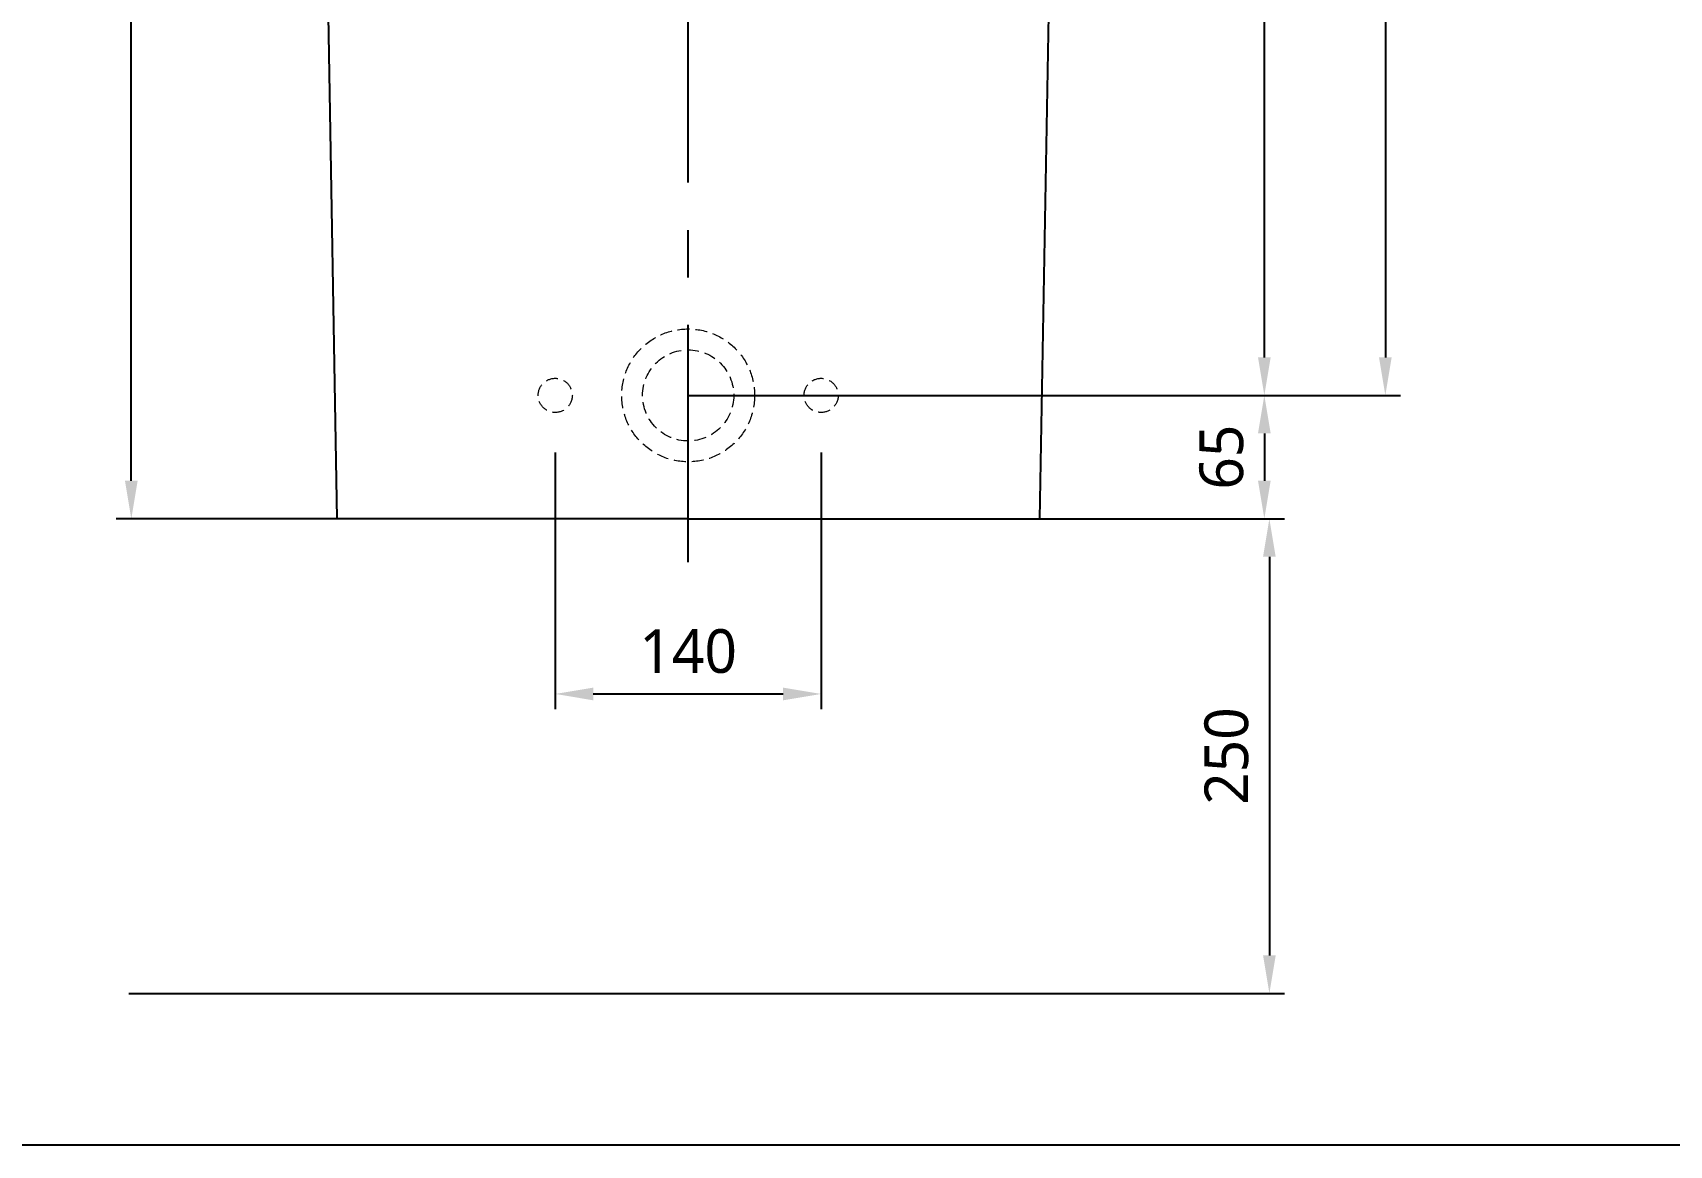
# Model space of a CAD drawing. Extents: x 7744 to 10844, y 0 to 2100.
# Drawn here: x 8433 to 9294, y 0 to 586 of the extents above; entities that cross this region are included whole.
import ezdxf

# ---------------------------------------------------------------- set-up
doc = ezdxf.new("R2010")
doc.units = 0
doc.header["$LTSCALE"] = 50
doc.header["$MEASUREMENT"] = 0
doc.linetypes.add('CENTER', pattern=[2, 1.25, -0.25, 0.25, -0.25])
doc.linetypes.add('HIDDEN', pattern=[0.375, 0.25, -0.125])
doc.layers.get('0').update_dxf_attribs({"linetype": 'CONTINUOUS'})
doc.layers.get('DEFPOINTS').update_dxf_attribs({"linetype": 'CONTINUOUS'})
for name, color, linetype in [('2', 2, 'CONTINUOUS'), ('3', 3, 'CONTINUOUS'), ('5', 5, 'CONTINUOUS'), ('CENTER', 2, 'CENTER')]:
    doc.layers.add(name, color=color, linetype=linetype)
doc.styles.get("Standard").update_dxf_attribs({"font": 'NanumGothic.ttf'})
doc.dimstyles.get("Standard").update_dxf_attribs({"dimtxt": 0.18, "dimasz": 0.18, "dimexe": 0.18, "dimexo": 0.0625, "dimgap": 0.09, "dimtad": 0, "dimtih": 1, "dimtoh": 1, "dimdec": 4, "dimzin": 0, "dimdsep": 46, "dimtxsty": 'Standard', "dimcen": 0.09, "dimadec": 0, "dimazin": 0, "dimtfac": 1, "dimtdec": 4, "dimtofl": 0, "dimtmove": 0, "dimatfit": 3, "dimfxl": 0, "dimtolj": 1, "dimtzin": 0, "dimarcsym": 0})

# ---------------------------------------------------------------- blocks, each defined once
blk = doc.blocks.new('*D17')
at = {"layer": '3', "color": 3, "lineweight": -2}
for p, q in [((8707.66, 364.93), (8707.66, 229.76)), ((8847.66, 364.93), (8847.66, 229.76)), ((8727.66, 237.76), (8827.66, 237.76))]:
    blk.add_line(p, q, dxfattribs=at)
at = {"layer": '3', "color": 3}
for points in [[(8727.66, 241.09), (8727.66, 234.42), (8707.66, 237.76)], [(8827.66, 241.09), (8827.66, 234.42), (8847.66, 237.76)]]:
    blk.add_solid(points, dxfattribs=at)
at = {"layer": 'DEFPOINTS', "color": 0}
for p in [(8707.66, 364.93), (8847.66, 364.93), (8847.66, 237.76)]:
    blk.add_point(p, dxfattribs=at)
at = {"layer": '3', "color": 2, "insert": (8777.66, 260.2), "char_height": 23, "attachment_point": 5}
blk.add_mtext('\\A1;140', dxfattribs=at)
blk = doc.blocks.new('*D18')
at = {"layer": '3', "color": 3, "lineweight": -2}
for p, q in [((8962.66, 330.04), (9091.7, 330.04)), ((9083.7, 310.04), (9083.7, 100.04)), ((9072.23, 80.04), (9091.7, 80.04))]:
    blk.add_line(p, q, dxfattribs=at)
at = {"layer": '3', "color": 3}
for points in [[(9080.37, 310.04), (9087.03, 310.04), (9083.7, 330.04)], [(9080.37, 100.04), (9087.03, 100.04), (9083.7, 80.04)]]:
    blk.add_solid(points, dxfattribs=at)
at = {"layer": 'DEFPOINTS', "color": 0}
for p in [(8962.66, 330.04), (9072.23, 80.04), (9083.7, 80.04)]:
    blk.add_point(p, dxfattribs=at)
at = {"layer": '3', "color": 2, "insert": (9061.18, 205.04), "char_height": 23, "attachment_point": 5, "rotation": 90}
blk.add_mtext('\\A1;250', dxfattribs=at)
blk = doc.blocks.new('*D19')
at = {"layer": '3', "color": 3, "lineweight": -2}
for p, q in [((8777.66, 395.04), (9089.05, 395.04)), ((9081.05, 375.04), (9081.05, 350.04)), ((8962.66, 330.04), (9089.05, 330.04))]:
    blk.add_line(p, q, dxfattribs=at)
at = {"layer": '3', "color": 3}
for points in [[(9077.72, 375.04), (9084.38, 375.04), (9081.05, 395.04)], [(9077.72, 350.04), (9084.38, 350.04), (9081.05, 330.04)]]:
    blk.add_solid(points, dxfattribs=at)
at = {"layer": 'DEFPOINTS', "color": 0}
for p in [(8777.66, 395.04), (8962.66, 330.04), (9081.05, 330.04)]:
    blk.add_point(p, dxfattribs=at)
at = {"layer": '3', "color": 2, "insert": (9058.53, 362.54), "char_height": 23, "attachment_point": 5, "rotation": 90}
blk.add_mtext('\\A1;65', dxfattribs=at)
blk = doc.blocks.new('*D28')
at = {"color": 3, "lineweight": -2}
for p, q in [((8897.65, 1135.04), (9089.05, 1135.04)), ((9081.05, 415.04), (9081.05, 1115.04)), ((8856.66, 395.04), (9089.05, 395.04))]:
    blk.add_line(p, q, dxfattribs=at)
at = {"color": 3}
for points in [[(9077.72, 1115.04), (9084.38, 1115.04), (9081.05, 1135.04)], [(9077.72, 415.04), (9084.38, 415.04), (9081.05, 395.04)]]:
    blk.add_solid(points, dxfattribs=at)
at = {"layer": 'DEFPOINTS', "color": 0}
for p in [(8897.65, 1135.04), (9081.05, 1135.04), (8856.66, 395.04)]:
    blk.add_point(p, dxfattribs=at)
at = {"color": 2, "insert": (9058.61, 765.04), "char_height": 23, "attachment_point": 5, "rotation": 90}
blk.add_mtext('\\A1;740', dxfattribs=at)
blk = doc.blocks.new('*D83')
at = {"color": 3, "lineweight": -2}
for p, q in [((8822.66, 1175.17), (9152.77, 1175.17)), ((9144.77, 1155.17), (9144.77, 415.04)), ((9089.05, 395.04), (9152.77, 395.04))]:
    blk.add_line(p, q, dxfattribs=at)
at = {"color": 3}
for points in [[(9141.44, 1155.17), (9148.1, 1155.17), (9144.77, 1175.17)], [(9141.44, 415.04), (9148.1, 415.04), (9144.77, 395.04)]]:
    blk.add_solid(points, dxfattribs=at)
at = {"layer": 'DEFPOINTS', "color": 0}
for p in [(8822.66, 1175.17), (9089.05, 395.04), (9144.77, 395.04)]:
    blk.add_point(p, dxfattribs=at)
at = {"color": 2, "insert": (9122.25, 785.11), "char_height": 23, "attachment_point": 5, "rotation": 90}
blk.add_mtext('\\A1;780', dxfattribs=at)
blk = doc.blocks.new('*D84')
at = {"color": 3, "lineweight": -2}
for p, q in [((8777.66, 1260.04), (8476.43, 1260.04)), ((8484.43, 350.04), (8484.43, 1240.04)), ((8592.66, 330.04), (8476.43, 330.04))]:
    blk.add_line(p, q, dxfattribs=at)
at = {"color": 3}
for points in [[(8481.09, 1240.04), (8487.76, 1240.04), (8484.43, 1260.04)], [(8481.09, 350.04), (8487.76, 350.04), (8484.43, 330.04)]]:
    blk.add_solid(points, dxfattribs=at)
at = {"layer": 'DEFPOINTS', "color": 0}
for p in [(8484.43, 1260.04), (8777.66, 1260.04), (8592.66, 330.04)]:
    blk.add_point(p, dxfattribs=at)
at = {"color": 2, "insert": (8461.89, 795.04), "char_height": 23, "attachment_point": 5, "rotation": 90}
blk.add_mtext('\\A1;930', dxfattribs=at)

msp = doc.modelspace()

# ---------------------------------------------------------------- linework, layer by layer
at = {"layer": '2', "linetype": 'HIDDEN', "lineweight": 0, "ltscale": 0.5}
for centre, radius in [((8777.66, 395.04), 35), ((8777.66, 395.04), 24), ((8707.66, 395.04), 9), ((8847.66, 395.04), 9)]:
    msp.add_circle(centre, radius, dxfattribs=at)
at = {"layer": '3', "color": 7}
for p, q in [((8577.67, 1184.42), (8592.66, 330.04)), ((8977.65, 1184.42), (8962.66, 330.04)), ((8777.66, 330.04), (8592.66, 330.04)), ((8777.66, 330.04), (8962.66, 330.04))]:
    msp.add_line(p, q, dxfattribs=at)
at = {"layer": '3', "color": 1}
msp.add_line((8483.09, 80.04), (9072.23, 80.04), dxfattribs=at)
at = {"layer": '5'}
msp.add_lwpolyline([(7744.27, 2100), (10844.27, 2100), (10844.27, 0), (7744.27, 0)], close=True, dxfattribs=at)
at = {"layer": 'CENTER', "color": 2, "linetype": 'CENTER', "ltscale": 2}
msp.add_line((8777.66, 307.16), (8777.66, 1267.91), dxfattribs=at)

# ---------------------------------------------------------------- dimensions: what is measured, and where the dimension line sits
for base, p1, p2, picture, middle in [((8484.43, 1260.04), (8592.66, 330.04), (8777.66, 1260.04), '*D84', (8461.89, 795.04)), ((9144.77, 395.04), (8822.66, 1175.17), (9089.05, 395.04), '*D83', (9122.25, 785.11)), ((9081.05, 1135.04), (8856.66, 395.04), (8897.65, 1135.04), '*D28', (9058.61, 765.04))]:
    dim = msp.add_linear_dim(base=base, p1=p1, p2=p2, angle=90, dimstyle='Standard', override={"dimtxt": 23, "dimasz": 20, "dimexe": 8, "dimexo": 0, "dimgap": 10, "dimtad": 1, "dimtih": 0, "dimdec": 0, "dimzin": 8, "dimcen": 0.9, "dimclrd": 3, "dimclre": 3, "dimclrt": 2, "dimtdec": 0, "dimtix": 1, "dimtofl": 1, "dimarcsym": 1})
    dim.commit()
    dim.dimension.update_dxf_attribs({"geometry": picture, "text_midpoint": middle})
at = {"layer": '3'}
dim = msp.add_linear_dim(base=(9081.05, 330.04), p1=(8777.66, 395.04), p2=(8962.66, 330.04), angle=90, dimstyle='Standard', override={"dimtxt": 23, "dimasz": 20, "dimexe": 8, "dimexo": 0, "dimgap": 10, "dimtad": 1, "dimtih": 0, "dimdec": 0, "dimzin": 8, "dimcen": 0.9, "dimclrd": 3, "dimclre": 3, "dimclrt": 2, "dimtdec": 0, "dimtix": 1, "dimtofl": 1, "dimarcsym": 1}, dxfattribs=at)
dim.commit()
dim.dimension.update_dxf_attribs({"geometry": '*D19', "text_midpoint": (9081.05, 362.54), "dimtype": 160})
dim = msp.add_linear_dim(base=(8847.66, 237.76), p1=(8707.66, 364.93), p2=(8847.66, 364.93), dimstyle='Standard', override={"dimtxt": 23, "dimasz": 20, "dimexe": 8, "dimexo": 0, "dimgap": 10, "dimtad": 1, "dimtih": 0, "dimdec": 0, "dimzin": 8, "dimcen": 0.9, "dimclrd": 3, "dimclre": 3, "dimclrt": 2, "dimtdec": 0, "dimtix": 1, "dimtofl": 1, "dimarcsym": 1}, dxfattribs=at)
dim.commit()
dim.dimension.update_dxf_attribs({"geometry": '*D17', "text_midpoint": (8777.66, 260.2)})
dim = msp.add_linear_dim(base=(9083.7, 80.04), p1=(8962.66, 330.04), p2=(9072.23, 80.04), angle=90, dimstyle='Standard', override={"dimtxt": 23, "dimasz": 20, "dimexe": 8, "dimexo": 0, "dimgap": 10, "dimtad": 1, "dimtih": 0, "dimdec": 0, "dimzin": 8, "dimcen": 0.9, "dimclrd": 3, "dimclre": 3, "dimclrt": 2, "dimtdec": 0, "dimtix": 1, "dimtofl": 1, "dimarcsym": 1}, dxfattribs=at)
dim.commit()
dim.dimension.update_dxf_attribs({"geometry": '*D18', "text_midpoint": (9061.18, 205.04)})

doc.saveas('drawing.dxf')
